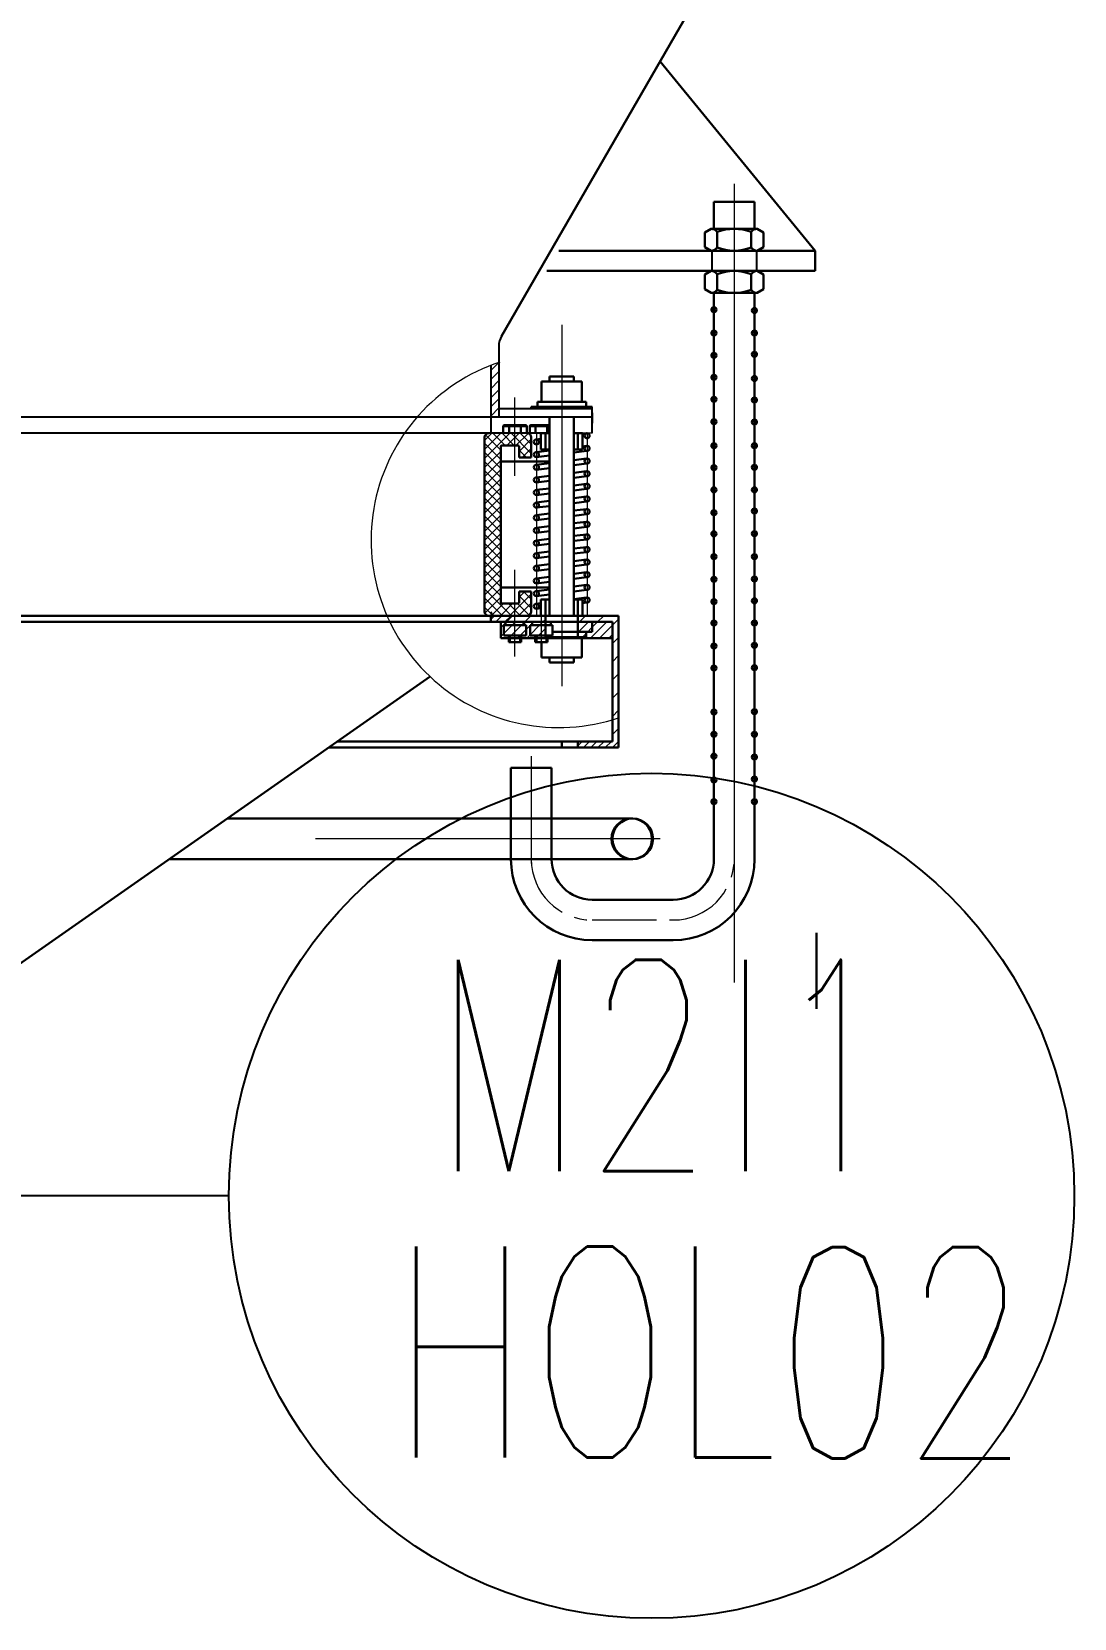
# Model space of a CAD drawing. Header units: inches. Extents: x 10149 to 11899, y 21917 to 23140.
# Drawn here: x 11840.92 to 11853.25, y 22431.05 to 22449.82 of the extents above; entities that cross this region are included whole.
import ezdxf
from ezdxf.enums import TextEntityAlignment as Align

# ---------------------------------------------------------------- set-up
doc = ezdxf.new("R2010")
doc.units = ezdxf.units.IN
doc.header["$MEASUREMENT"] = 0
for name, pattern in [('ACAD_ISO02W100', [15, 12, -3]), ('ACAD_ISO04W100', [30.5, 24, -3, 0.5, -3]), ('ACAD_ISO05W100', [33, 24, -3, 0, -3, 0, -3]), ('CENTER', [50.8, 31.75, -6.35, 6.35, -6.35])]:
    doc.linetypes.add(name, pattern=pattern)
for name, color, linetype in [('02___PRT_ALL_AXES', 7, 'Continuous'), ('3中心线层', 1, 'CENTER'), ('LIBELLE-INSTRUM', 7, 'Continuous'), ('OTHER MATERIAL', 7, 'Continuous'), ('REPERES', 7, 'Continuous'), ('TEXTES', 7, 'Continuous'), ('尺寸标注', 253, 'Continuous')]:
    doc.layers.add(name, color=color, linetype=linetype)
for name, color, linetype, lineweight in [('31 Equipment', 7, 'Continuous', 9), ('61 Revision Cloud', 1, 'Continuous', 9), ('AM_8', 1, 'Continuous', 15), ('中心线', 1, 'CENTER', 9), ('中线', 5, 'ACAD_ISO04W100', 20), ('剖面线', 4, 'Continuous', 9), ('粗线', 7, 'Continuous', 30), ('细线', 3, 'Continuous', 20), ('虚线', 6, 'ACAD_ISO02W100', 20)]:
    doc.layers.add(name, color=color, linetype=linetype, lineweight=lineweight)
doc.layers.get('REPERES').off()
doc.styles.add('ROMANS', font='ROMANS.SHX')
pattern_1 = [(45, (-1900.5045, -993.4696), (-2.245064, 2.245064), []), (135, (-1900.5045, -993.4696), (-2.245064, -2.245064), [])]
pattern_2 = [(45, (-13668.3167, -7557.9546), (-2.245064, 2.245064), [])]
pattern_3 = [(45, (267665.5994, 131442.5914), (-2.24506403, 2.24506403), [])]
pattern_4 = [(45, (267665.5994, 131442.5914), (-4.49012806, 4.49012806), [])]

# ---------------------------------------------------------------- blocks, each defined once
blk = doc.blocks.new('NOR-INS-ELEMENT_LS')
blk.add_line((0, -5), (0, -10))
blk.add_circle((0, 0), 5)
at = {"layer": 'LIBELLE-INSTRUM', "style": 'ROMANS'}
blk.add_attdef('LS', text='', height=3, dxfattribs=at).set_placement((0, 0), align=Align.MIDDLE)
blk = doc.blocks.new('APV-INS-M-L-LE1')
at = {"layer": '31 Equipment', "color": 7}
blk.add_line((0, -5), (0, -10), dxfattribs=at)
blk.add_circle((0, 0), 5, dxfattribs=at)
blk = doc.blocks.new('REPINS2')
at = {"layer": 'TEXTES', "style": 'ROMANS', "width": 0.7}
for tag, p in [('ZONE', (-3.35, 0.8)), ('SOUSZONE', (0.05, 0.8)), ('NUM', (0.7, -2.6))]:
    blk.add_attdef(tag, p, '', height=2.5, dxfattribs=at)
blk.add_attdef('ELEMENT', text='', height=2.5, dxfattribs=at).set_placement((-1.56, -2.591), align=Align.CENTER)
blk = doc.blocks.new('A$C27857EA5')
h = blk.add_hatch()
h.set_pattern_fill('ANSI31', color=256, style=0)
h.set_pattern_definition(pattern_2)
h.paths.add_polyline_path([(452.5, 488.348), (450.5, 488.348), (450.5, 485.348), (461.469, 485.348), (461.469, 488.348)])
h = blk.add_hatch()
h.set_pattern_fill('ANSI31', color=256, style=0)
h.set_pattern_definition(pattern_2)
h.paths.add_polyline_path([(452.5, 488.348), (450.5, 488.348), (450.5, 485.348), (461.469, 485.348), (461.469, 488.348)])
at = {"layer": 'AM_8', "ltscale": 0.5}
h = blk.add_hatch(dxfattribs=at)
h.set_pattern_fill('ANSI31', color=256, scale=2, style=0)
h.set_pattern_definition(pattern_4)
h.paths.add_polyline_path([(449.5, 485.348), (453.25, 485.348), (454.5, 485.348), (476.5, 485.348), (476.5, 488.348), (449.5, 488.348)])
h = blk.add_hatch(dxfattribs=at)
h.set_pattern_fill('ANSI31', color=256, style=0)
h.set_pattern_definition(pattern_3)
h.paths.add_polyline_path([(454.5, 485.348), (454.5, 477.348), (476.5, 477.348), (476.5, 485.348), (469.167, 485.348)])
h = blk.add_hatch(dxfattribs=at)
h.set_pattern_fill('ANSI31', color=256, scale=2, style=0)
h.set_pattern_definition(pattern_4)
h.paths.add_polyline_path([(512.5, 485.348), (512.5, 488.348), (492.5, 488.348), (492.5, 485.348), (509.5, 485.348)])
h = blk.add_hatch(dxfattribs=at)
h.set_pattern_fill('ANSI31', color=256, style=0)
h.set_pattern_definition(pattern_3)
h.paths.add_polyline_path([(509.5, 485.348), (492.5, 485.348), (492.5, 477.348), (509.5, 477.348)])
h = blk.add_hatch(dxfattribs=at)
h.set_pattern_fill('ANSI31', color=256, scale=2, style=0)
h.set_pattern_definition(pattern_4)
h.paths.add_polyline_path([(512.5, 485.348), (509.5, 485.348), (509.5, 477.348), (509.5, 426.348), (512.5, 426.348), (512.5, 455.514)])
h = blk.add_hatch(dxfattribs=at)
h.set_pattern_fill('ANSI31', color=256, scale=0.8, style=0)
h.set_pattern_definition([(45, (-226075.4515, 131447.4818), (-1.796051224, 1.796051224), [])])
h.paths.add_polyline_path([(512.5, 423.348), (512.5, 426.348), (509.5, 426.348), (492.5, 426.348), (492.5, 423.348), (507.064, 423.348)])
at = {"layer": '剖面线'}
h = blk.add_hatch(dxfattribs=at)
h.set_pattern_fill('ANSI31', color=256, style=0)
h.set_pattern_definition([(45, (-1880.2192, -155.9993), (-2.245064, 2.245064), [])])
h.paths.add_polyline_path([(449.5, 586.348), (453.5, 586.348), (453.5, 613.229, 0.0115093), (449.5, 611.78)])
at = {"layer": '细线'}
h = blk.add_hatch(dxfattribs=at)
h.set_pattern_fill('ANSI37', color=256, style=0)
h.set_pattern_definition(pattern_1)
h.paths.add_polyline_path([(446.5, 490.348, 0.4142136), (448.5, 488.348), (467.5, 488.348, 0.4142136), (469.5, 490.348), (469.5, 500.348), (463.5, 500.348), (463.5, 494.848, -0.4142136), (463, 494.348), (455, 494.348, -0.4142136), (454.5, 494.848), (454.5, 571.848, -0.4142136), (455, 572.348), (463, 572.348, -0.4142136), (463.5, 571.848), (463.5, 566.348), (469.5, 566.348), (469.5, 576.348, 0.4142136), (467.5, 578.348), (448.5, 578.348, 0.4142136), (446.5, 576.348)])
h = blk.add_hatch(dxfattribs=at)
h.set_pattern_fill('ANSI37', color=256, style=0)
h.set_pattern_definition(pattern_1)
h.paths.add_polyline_path([(446.5, 490.348, 0.4142136), (448.5, 488.348), (467.5, 488.348, 0.4142136), (469.5, 490.348), (469.5, 500.348), (463.5, 500.348), (463.5, 494.848, -0.4142136), (463, 494.348), (455, 494.348, -0.4142136), (454.5, 494.848), (454.5, 571.848, -0.4142136), (455, 572.348), (463, 572.348, -0.4142136), (463.5, 571.848), (463.5, 566.348), (469.5, 566.348), (469.5, 576.348, 0.4142136), (467.5, 578.348), (448.5, 578.348, 0.4142136), (446.5, 576.348)])
at = {"layer": '02___PRT_ALL_AXES', "color": 7, "linetype": 'Continuous'}
for p, q in [((559.5, 647.559), (559.5, 368.348)), ((579.5, 647.559), (579.5, 368.348)), ((453.5, 621.296), (453.5, 586.348)), ((449.5, 611.78), (449.5, 578.348)), ((499.5, 590.348), (453.5, 590.348)), ((499.5, 578.348), (499.5, 591.348)), ((499.5, 586.348), (-500.5, 586.348)), ((478.5, 578.348), (-500.5, 578.348))]:
    blk.add_line(p, q, dxfattribs=at)
blk.add_arc((463.5, 621.296), 10, 150, 180, dxfattribs=at)
at = {"layer": '3中心线层'}
for p, q in [((558.5, 668.348), (558.5, 658.348)), ((558.5, 668.348), (558.5, 658.348)), ((580.5, 668.348), (580.5, 658.348)), ((580.5, 668.348), (580.5, 658.348))]:
    blk.add_line(p, q, dxfattribs=at)
at = {"layer": '中心线', "ltscale": 60}
for p, q in [((569.5, 701.247), (569.5, 307.484)), ((484.5, 631.777), (484.5, 453.565)), ((484.5, 612.642), (484.5, 466.104)), ((461.469, 557.29), (461.469, 596.042)), ((472, 578.348), (472, 488.348)), ((497, 578.348), (497, 488.348)), ((461.469, 468.192), (461.469, 511.042)), ((474.5, 468.192), (474.5, 488.348)), ((469.5, 419.073), (469.5, 366.255)), ((533.077, 378.348), (363.088, 378.348)), ((532.577, 378.348), (367.732, 378.348))]:
    blk.add_line(p, q, dxfattribs=at)
at = {"layer": '中心线'}
for p, q in [((569.5, 696.121), (569.5, 368.348)), ((472, 578.348), (472, 488.348)), ((497, 578.348), (497, 488.348)), ((461.469, 468.192), (461.469, 511.042)), ((474.5, 468.192), (474.5, 488.348)), ((469.5, 419.073), (469.5, 366.255)), ((499.5, 338.348), (539.5, 338.348))]:
    blk.add_line(p, q, dxfattribs=at)
at = {"layer": '中心线', "ltscale": 5}
blk.add_line((461.469, 557.29), (461.469, 596.042), dxfattribs=at)
at = {"layer": '中心线'}
for centre, start, end in [((499.5, 368.348), 180, 270), ((539.5, 368.348), 270, 0)]:
    blk.add_arc(centre, 30, start, end, dxfattribs=at)
at = {"layer": '中线'}
for p, q in [((569.5, 701.247), (569.5, 307.484)), ((533.077, 378.348), (368.232, 378.348))]:
    blk.add_line(p, q, dxfattribs=at)
at = {"layer": '尺寸标注', "ltscale": 0.5}
blk.add_line((512.5, 488.348), (512.5, 485.348), dxfattribs=at)
at = {"layer": '粗线'}
for p, q in [((569.401, 824.721), (454.84, 626.296)), ((532.989, 761.654), (609.5, 668.348)), ((558.092, 679.138), (555.045, 677.379)), ((558.092, 679.138), (555.045, 677.379)), ((555.045, 677.379), (555.045, 670.107)), ((555.045, 677.379), (555.045, 670.107)), ((558.092, 679.138), (580.908, 679.138)), ((558.092, 679.138), (580.908, 679.138)), ((561.139, 677.615), (561.139, 669.872)), ((561.139, 677.615), (561.139, 669.872)), ((577.861, 677.615), (577.861, 669.872)), ((577.861, 677.615), (577.861, 669.872)), ((580.908, 679.138), (583.955, 677.379)), ((580.908, 679.138), (583.955, 677.379)), ((583.955, 677.379), (583.955, 670.107)), ((583.955, 677.379), (583.955, 670.107)), ((609.5, 668.348), (483.022, 668.348)), ((558.092, 668.348), (555.045, 670.107)), ((558.092, 668.348), (555.045, 670.107)), ((558.092, 668.348), (580.908, 668.348)), ((558.092, 668.348), (580.908, 668.348)), ((580.908, 668.348), (583.955, 670.107)), ((580.908, 668.348), (583.955, 670.107)), ((609.5, 668.348), (609.5, 658.348)), ((609.5, 658.348), (477.249, 658.348)), ((558.092, 658.348), (555.045, 656.589)), ((558.092, 658.348), (555.045, 656.589)), ((558.092, 658.348), (580.908, 658.348)), ((558.092, 658.348), (580.908, 658.348)), ((580.908, 658.348), (583.955, 656.589)), ((580.908, 658.348), (583.955, 656.589)), ((555.045, 656.589), (555.045, 649.318)), ((555.045, 656.589), (555.045, 649.318)), ((558.092, 647.559), (555.045, 649.318)), ((558.092, 647.559), (555.045, 649.318)), ((561.139, 656.825), (561.139, 649.082)), ((561.139, 656.825), (561.139, 649.082)), ((577.861, 656.825), (577.861, 649.082)), ((577.861, 656.825), (577.861, 649.082)), ((580.908, 647.559), (583.955, 649.318)), ((580.908, 647.559), (583.955, 649.318)), ((583.955, 656.589), (583.955, 649.318)), ((583.955, 656.589), (583.955, 649.318)), ((558.092, 647.559), (580.908, 647.559)), ((558.092, 647.559), (580.908, 647.559)), ((446.5, 576.348), (446.5, 490.348)), ((446.5, 576.348), (446.5, 490.348)), ((454.5, 494.848), (454.5, 571.848)), ((454.5, 494.848), (454.5, 571.848)), ((455, 572.348), (463, 572.348)), ((455, 572.348), (463, 572.348)), ((463.5, 571.848), (463.5, 566.348)), ((463.5, 571.848), (463.5, 566.348)), ((469.5, 576.348), (469.5, 566.348)), ((469.5, 576.348), (469.5, 566.348)), ((474.25, 575.579), (471.859, 575.288)), ((474.25, 575.579), (471.859, 575.288)), ((474.25, 578.348), (478.5, 578.348)), ((474.25, 578.348), (478.5, 578.348)), ((490.5, 578.348), (494.75, 578.348)), ((490.5, 578.348), (494.75, 578.348)), ((496.746, 578.322), (494.75, 578.079)), ((496.746, 578.322), (494.75, 578.079)), ((496.746, 572.092), (494.75, 571.849)), ((496.746, 572.092), (494.75, 571.849)), ((454.5, 564.348), (478.5, 564.348)), ((454.5, 564.348), (478.5, 564.348)), ((463.5, 566.348), (469.5, 566.348)), ((463.5, 566.348), (469.5, 566.348)), ((478.5, 569.867), (471.859, 569.058)), ((478.5, 569.867), (471.859, 569.058)), ((478.5, 567.391), (471.859, 566.581)), ((478.5, 567.391), (471.859, 566.581)), ((478.5, 563.637), (471.859, 562.828)), ((478.5, 563.637), (471.859, 562.828)), ((496.964, 569.619), (490.5, 568.831)), ((496.964, 569.619), (490.5, 568.831)), ((496.746, 565.862), (490.5, 565.101)), ((496.746, 565.862), (490.5, 565.101)), ((496.964, 563.389), (490.5, 562.601)), ((496.964, 563.389), (490.5, 562.601)), ((478.5, 561.161), (471.859, 560.351)), ((478.5, 561.161), (471.859, 560.351)), ((478.5, 557.407), (471.859, 556.598)), ((478.5, 557.407), (471.859, 556.598)), ((496.746, 559.632), (490.5, 558.871)), ((496.746, 559.632), (490.5, 558.871)), ((496.964, 557.159), (490.5, 556.371)), ((496.964, 557.159), (490.5, 556.371)), ((478.5, 554.931), (471.859, 554.121)), ((478.5, 554.931), (471.859, 554.121)), ((478.5, 551.178), (471.859, 550.368)), ((478.5, 551.178), (471.859, 550.368)), ((478.5, 548.701), (471.859, 547.891)), ((478.5, 548.701), (471.859, 547.891)), ((496.746, 553.402), (490.5, 552.641)), ((496.746, 553.402), (490.5, 552.641)), ((496.746, 553.402), (490.5, 552.641)), ((496.746, 553.402), (490.5, 552.641)), ((496.964, 550.929), (490.5, 550.141)), ((496.964, 550.929), (490.5, 550.141)), ((496.964, 550.929), (490.5, 550.141)), ((496.964, 550.929), (490.5, 550.141)), ((478.5, 544.948), (471.859, 544.138)), ((478.5, 544.948), (471.859, 544.138)), ((478.5, 542.471), (471.859, 541.662)), ((478.5, 542.471), (471.859, 541.662)), ((496.746, 547.173), (490.5, 546.411)), ((496.746, 547.173), (490.5, 546.411)), ((496.964, 544.699), (490.5, 543.911)), ((496.964, 544.699), (490.5, 543.911)), ((496.746, 540.943), (490.5, 540.181)), ((496.746, 540.943), (490.5, 540.181)), ((478.5, 538.718), (471.859, 537.908)), ((478.5, 538.718), (471.859, 537.908)), ((478.5, 536.241), (471.859, 535.432)), ((478.5, 536.241), (471.859, 535.432)), ((478.5, 532.488), (471.859, 531.678)), ((478.5, 532.488), (471.859, 531.678)), ((496.964, 538.469), (490.5, 537.681)), ((496.964, 538.469), (490.5, 537.681)), ((496.746, 534.713), (490.5, 533.951)), ((496.746, 534.713), (490.5, 533.951)), ((496.964, 532.239), (490.5, 531.451)), ((496.964, 532.239), (490.5, 531.451)), ((478.5, 530.011), (471.859, 529.202)), ((478.5, 530.011), (471.859, 529.202)), ((478.5, 526.258), (471.859, 525.448)), ((478.5, 526.258), (471.859, 525.448)), ((496.746, 528.483), (490.5, 527.721)), ((496.746, 528.483), (490.5, 527.721)), ((496.964, 526.009), (490.5, 525.221)), ((496.964, 526.009), (490.5, 525.221)), ((478.5, 523.782), (471.859, 522.972)), ((478.5, 523.782), (471.859, 522.972)), ((478.5, 520.028), (471.859, 519.218)), ((478.5, 520.028), (471.859, 519.218)), ((478.5, 517.552), (471.859, 516.742)), ((478.5, 517.552), (471.859, 516.742)), ((496.746, 522.253), (490.5, 521.491)), ((496.746, 522.253), (490.5, 521.491)), ((496.964, 519.779), (490.5, 518.991)), ((496.964, 519.779), (490.5, 518.991)), ((478.5, 513.798), (471.859, 512.988)), ((478.5, 513.798), (471.859, 512.988)), ((478.5, 511.322), (471.859, 510.512)), ((478.5, 511.322), (471.859, 510.512)), ((496.746, 516.023), (490.5, 515.261)), ((496.746, 516.023), (490.5, 515.261)), ((496.964, 513.549), (490.5, 512.761)), ((496.964, 513.549), (490.5, 512.761)), ((496.746, 509.793), (490.5, 509.031)), ((496.746, 509.793), (490.5, 509.031)), ((454.5, 502.348), (478.5, 502.348)), ((454.5, 502.348), (478.5, 502.348)), ((478.5, 507.568), (471.859, 506.758)), ((478.5, 507.568), (471.859, 506.758)), ((478.5, 505.092), (471.859, 504.282)), ((478.5, 505.092), (471.859, 504.282)), ((478.5, 501.338), (471.859, 500.528)), ((478.5, 501.338), (471.859, 500.528)), ((496.964, 507.319), (490.5, 506.531)), ((496.964, 507.319), (490.5, 506.531)), ((496.746, 503.563), (490.5, 502.801)), ((496.746, 503.563), (490.5, 502.801)), ((496.964, 501.09), (490.5, 500.301)), ((496.964, 501.09), (490.5, 500.301)), ((455, 494.348), (463, 494.348)), ((455, 494.348), (463, 494.348)), ((463.5, 500.348), (469.5, 500.348)), ((463.5, 494.848), (463.5, 500.348)), ((463.5, 500.348), (469.5, 500.348)), ((463.5, 494.848), (463.5, 500.348)), ((469.5, 490.348), (469.5, 500.348)), ((469.5, 490.348), (469.5, 500.348)), ((478.5, 498.862), (471.859, 498.052)), ((478.5, 498.862), (471.859, 498.052)), ((474.25, 494.59), (471.859, 494.298)), ((474.25, 494.59), (471.859, 494.298)), ((496.746, 497.333), (490.5, 496.571)), ((496.746, 497.333), (490.5, 496.571)), ((496.964, 494.86), (494.75, 494.59)), ((496.964, 494.86), (494.75, 494.59)), ((-450.5, 485.348), (449.5, 485.348)), ((379.325, 488.348), (467.5, 488.348)), ((512.5, 488.348), (398.395, 488.348)), ((449.5, 488.348), (449.5, 485.348)), ((453.278, 485.348), (509.5, 485.348)), ((454.5, 485.348), (454.5, 477.348)), ((474.25, 492.114), (471.859, 491.822)), ((474.25, 492.114), (471.859, 491.822)), ((474.25, 488.348), (478.5, 488.348)), ((474.25, 488.348), (478.5, 488.348)), ((476.5, 488.348), (476.5, 477.348)), ((490.5, 488.348), (494.75, 488.348)), ((490.5, 488.348), (494.75, 488.348)), ((492.5, 488.348), (492.5, 477.348)), ((509.5, 485.348), (509.5, 426.348)), ((512.5, 488.348), (512.5, 423.348)), ((454.5, 477.348), (509.5, 477.348)), ((369.614, 423.348), (492.5, 423.348)), ((492.5, 426.348), (492.5, 423.348)), ((492.5, 426.348), (509.5, 426.348)), ((492.5, 423.348), (512.5, 423.348)), ((459.5, 413.348), (479.5, 413.348)), ((459.5, 413.348), (479.5, 413.348))]:
    blk.add_line(p, q, dxfattribs=at)
at = {"layer": '粗线', "linetype": 'Continuous'}
for p, q in [((559.5, 692.405), (559.5, 679.138)), ((559.5, 692.405), (579.5, 692.405)), ((559.5, 692.405), (559.5, 679.138)), ((559.5, 692.405), (579.5, 692.405)), ((579.5, 692.405), (579.5, 679.138)), ((579.5, 692.405), (579.5, 679.138)), ((559.5, 647.559), (559.5, 368.348)), ((579.5, 647.559), (579.5, 368.348)), ((474.5, 603.848), (494.5, 603.848)), ((474.5, 603.848), (474.5, 593.848)), ((474.5, 603.848), (494.5, 603.848)), ((474.5, 603.848), (474.5, 593.848)), ((478.5, 606.348), (478.5, 603.848)), ((490.5, 606.348), (478.5, 606.348)), ((478.5, 606.348), (478.5, 603.848)), ((490.5, 606.348), (478.5, 606.348)), ((490.5, 603.848), (490.5, 606.348)), ((490.5, 603.848), (490.5, 606.348)), ((494.5, 603.848), (494.5, 593.848)), ((494.5, 603.848), (494.5, 593.848)), ((469.5, 590.348), (469.5, 591.348)), ((469.5, 591.348), (499.5, 591.348)), ((469.5, 590.348), (469.5, 591.348)), ((469.5, 591.348), (499.5, 591.348)), ((472.5, 593.848), (496.5, 593.848)), ((472.5, 593.848), (472.5, 591.348)), ((472.5, 593.848), (496.5, 593.848)), ((472.5, 593.848), (472.5, 591.348)), ((496.5, 593.848), (496.5, 591.348)), ((496.5, 593.848), (496.5, 591.348)), ((499.5, 588.348), (499.5, 583.348)), ((499.5, 588.348), (499.5, 583.348)), ((458.582, 581.848), (455.696, 581.848)), ((455.696, 581.848), (455.696, 578.348)), ((458.582, 581.848), (455.696, 581.848)), ((455.696, 581.848), (455.696, 578.348)), ((456.273, 582.348), (458.871, 582.348)), ((456.273, 582.348), (458.871, 582.348)), ((464.356, 581.848), (458.582, 581.848)), ((458.582, 581.848), (458.582, 578.348)), ((464.356, 581.848), (458.582, 581.848)), ((458.582, 581.848), (458.582, 578.348)), ((458.871, 582.348), (464.067, 582.348)), ((458.871, 582.348), (464.067, 582.348)), ((464.067, 582.348), (466.665, 582.348)), ((464.067, 582.348), (466.665, 582.348)), ((467.243, 581.848), (464.356, 581.848)), ((464.356, 581.848), (464.356, 578.348)), ((467.243, 581.848), (464.356, 581.848)), ((464.356, 581.848), (464.356, 578.348)), ((467.243, 581.848), (467.243, 578.348)), ((467.243, 581.848), (467.243, 578.348)), ((471.613, 581.848), (468.726, 581.848)), ((468.726, 581.848), (468.726, 578.348)), ((471.613, 581.848), (468.726, 581.848)), ((468.726, 581.848), (468.726, 578.348)), ((469.304, 582.348), (471.902, 582.348)), ((469.304, 582.348), (471.902, 582.348)), ((477.387, 581.848), (471.613, 581.848)), ((471.613, 581.848), (471.613, 578.348)), ((477.387, 581.848), (471.613, 581.848)), ((471.613, 581.848), (471.613, 578.348)), ((471.902, 582.348), (477.098, 582.348)), ((471.902, 582.348), (477.098, 582.348)), ((477.098, 582.348), (478.5, 582.348)), ((477.098, 582.348), (478.5, 582.348)), ((478.5, 581.848), (477.387, 581.848)), ((477.387, 581.848), (477.387, 578.348)), ((478.5, 581.848), (477.387, 581.848)), ((477.387, 581.848), (477.387, 578.348)), ((478.5, 586.348), (478.5, 488.348)), ((478.5, 586.348), (478.5, 488.348)), ((490.5, 586.348), (490.5, 488.348)), ((490.5, 586.348), (490.5, 488.348)), ((474.25, 578.348), (474.25, 570.348)), ((474.25, 578.348), (474.25, 570.348)), ((476.5, 578.348), (476.5, 570.348)), ((476.5, 578.348), (476.5, 570.348)), ((492.5, 578.348), (492.5, 570.348)), ((492.5, 578.348), (492.5, 570.348)), ((494.75, 578.348), (494.75, 570.348)), ((494.75, 578.348), (494.75, 570.348)), ((478.5, 570.348), (474.25, 570.348)), ((478.5, 570.348), (474.25, 570.348)), ((494.75, 570.348), (490.5, 570.348)), ((494.75, 570.348), (490.5, 570.348)), ((474.25, 488.348), (474.25, 496.348)), ((478.5, 496.348), (474.25, 496.348)), ((474.25, 488.348), (474.25, 496.348)), ((478.5, 496.348), (474.25, 496.348)), ((476.5, 488.348), (476.5, 496.348)), ((476.5, 488.348), (476.5, 496.348)), ((494.75, 496.348), (490.5, 496.348)), ((494.75, 496.348), (490.5, 496.348)), ((492.5, 488.348), (492.5, 496.348)), ((492.5, 488.348), (492.5, 496.348)), ((494.75, 488.348), (494.75, 496.348)), ((494.75, 488.348), (494.75, 496.348)), ((-466.5, 488.348), (466.5, 488.348)), ((449.5, 485.348), (449.5, 488.348)), ((449.5, 485.348), (449.5, 488.348)), ((509.5, 485.348), (449.5, 485.348)), ((455.469, 488.348), (455.469, 488.348)), ((455.469, 488.348), (457.469, 488.348)), ((455.469, 488.348), (455.469, 488.348)), ((455.469, 488.348), (457.469, 488.348)), ((455.469, 488.348), (455.469, 488.348)), ((455.469, 488.348), (457.469, 488.348)), ((455.469, 488.348), (455.469, 488.348)), ((455.469, 488.348), (457.469, 488.348)), ((456.869, 483.748), (456.869, 485.348)), ((456.869, 483.748), (456.869, 485.348)), ((456.869, 483.748), (456.869, 485.348)), ((456.869, 483.748), (456.869, 485.348)), ((465.469, 488.348), (457.469, 488.348)), ((465.469, 488.348), (457.469, 488.348)), ((465.469, 488.348), (457.469, 488.348)), ((465.469, 488.348), (457.469, 488.348)), ((466.069, 485.348), (466.069, 483.748)), ((466.069, 485.348), (466.069, 483.748)), ((466.069, 485.348), (466.069, 483.748)), ((466.069, 485.348), (466.069, 483.748)), ((509.5, 488.348), (467.5, 488.348)), ((469.5, 488.348), (469.5, 488.348)), ((469.5, 488.348), (469.5, 488.348)), ((469.5, 488.348), (469.5, 488.348)), ((469.5, 488.348), (469.5, 488.348)), ((469.9, 483.748), (469.9, 485.348)), ((469.9, 483.748), (469.9, 485.348)), ((469.9, 483.748), (469.9, 485.348)), ((469.9, 483.748), (469.9, 485.348)), ((479.1, 485.348), (479.1, 483.748)), ((479.1, 485.348), (479.1, 483.748)), ((479.1, 485.348), (479.1, 483.748)), ((479.1, 485.348), (479.1, 483.748)), ((499.5, 480.348), (499.5, 485.348)), ((499.5, 480.348), (499.5, 485.348)), ((512.5, 488.348), (509.5, 488.348)), ((509.5, 485.348), (509.5, 426.348)), ((512.5, 488.348), (512.5, 485.348)), ((512.5, 485.348), (512.5, 423.348)), ((455.969, 483.748), (455.969, 478.548)), ((466.969, 483.748), (455.969, 483.748)), ((455.969, 483.748), (455.969, 478.548)), ((466.969, 483.748), (455.969, 483.748)), ((455.969, 483.748), (455.969, 478.548)), ((466.969, 483.748), (455.969, 483.748)), ((455.969, 483.748), (455.969, 478.548)), ((466.969, 483.748), (455.969, 483.748)), ((466.969, 478.548), (455.969, 478.548)), ((466.969, 478.548), (455.969, 478.548)), ((466.969, 478.548), (455.969, 478.548)), ((466.969, 478.548), (455.969, 478.548)), ((458.469, 475.348), (458.469, 478.548)), ((458.469, 475.348), (458.469, 478.548)), ((458.469, 475.348), (458.469, 478.548)), ((458.469, 475.348), (458.469, 478.548)), ((458.969, 475.348), (458.969, 478.548)), ((458.969, 475.348), (458.969, 478.548)), ((458.969, 475.348), (458.969, 478.548)), ((458.969, 475.348), (458.969, 478.548)), ((463.969, 478.548), (463.969, 475.348)), ((463.969, 478.548), (463.969, 475.348)), ((463.969, 478.548), (463.969, 475.348)), ((463.969, 478.548), (463.969, 475.348)), ((464.469, 478.548), (464.469, 475.348)), ((464.469, 478.548), (464.469, 475.348)), ((464.469, 478.548), (464.469, 475.348)), ((464.469, 478.548), (464.469, 475.348)), ((466.969, 483.748), (466.969, 478.548)), ((466.969, 483.748), (466.969, 478.548)), ((466.969, 483.748), (466.969, 478.548)), ((466.969, 483.748), (466.969, 478.548)), ((469, 483.748), (469, 478.548)), ((480, 483.748), (469, 483.748)), ((469, 483.748), (469, 478.548)), ((480, 483.748), (469, 483.748)), ((469, 483.748), (469, 478.548)), ((480, 483.748), (469, 483.748)), ((469, 483.748), (469, 478.548)), ((480, 483.748), (469, 483.748)), ((480, 478.548), (469, 478.548)), ((480, 478.548), (469, 478.548)), ((480, 478.548), (469, 478.548)), ((480, 478.548), (469, 478.548)), ((471.5, 475.348), (471.5, 478.548)), ((471.5, 475.348), (471.5, 478.548)), ((471.5, 475.348), (471.5, 478.548)), ((471.5, 475.348), (471.5, 478.548)), ((472, 475.348), (472, 478.548)), ((472, 475.348), (472, 478.548)), ((472, 475.348), (472, 478.548)), ((472, 475.348), (472, 478.548)), ((477, 478.548), (477, 475.348)), ((477, 478.548), (477, 475.348)), ((477, 478.548), (477, 475.348)), ((477, 478.548), (477, 475.348)), ((477.5, 478.548), (477.5, 475.348)), ((477.5, 478.548), (477.5, 475.348)), ((477.5, 478.548), (477.5, 475.348)), ((477.5, 478.548), (477.5, 475.348)), ((477.5, 477.848), (496.5, 477.848)), ((477.5, 477.848), (496.5, 477.848)), ((480, 483.748), (480, 478.548)), ((480, 483.748), (480, 478.548)), ((480, 483.748), (480, 478.548)), ((480, 483.748), (480, 478.548)), ((480, 480.348), (499.5, 480.348)), ((480, 480.348), (499.5, 480.348)), ((494.5, 467.848), (494.5, 477.848)), ((494.5, 467.848), (494.5, 477.848)), ((496.5, 477.848), (496.5, 480.348)), ((496.5, 477.848), (496.5, 480.348)), ((458.469, 475.348), (464.469, 475.348)), ((458.469, 475.348), (464.469, 475.348)), ((458.469, 475.348), (464.469, 475.348)), ((458.469, 475.348), (464.469, 475.348)), ((471.5, 475.348), (477.5, 475.348)), ((471.5, 475.348), (477.5, 475.348)), ((471.5, 475.348), (477.5, 475.348)), ((471.5, 475.348), (477.5, 475.348)), ((474.5, 467.848), (474.5, 475.348)), ((474.5, 467.848), (474.5, 475.348)), ((474.5, 467.848), (494.5, 467.848)), ((474.5, 467.848), (494.5, 467.848)), ((478.5, 465.348), (478.5, 467.848)), ((478.5, 465.348), (478.5, 467.848)), ((490.5, 465.348), (478.5, 465.348)), ((490.5, 465.348), (478.5, 465.348)), ((490.5, 467.848), (490.5, 465.348)), ((490.5, 467.848), (490.5, 465.348)), ((97.77, 233), (419.6, 458.348)), ((512.5, 423.348), (369.615, 423.348)), ((509.5, 426.348), (373.9, 426.348)), ((482.216, 423.348), (462.216, 423.348)), ((484.5, 426.348), (484.5, 423.348)), ((459.5, 368.348), (459.5, 413.348)), ((459.5, 388.348), (459.5, 413.348)), ((479.5, 368.348), (479.5, 413.348)), ((479.5, 388.348), (479.5, 413.348)), ((519.5, 388.348), (479.5, 388.348)), ((459.5, 378.348), (459.5, 379.732)), ((479.5, 378.348), (479.5, 379.732)), ((519.5, 368.348), (291.067, 368.348)), ((459.5, 368.348), (291.067, 368.348)), ((519, 368.348), (291.067, 368.348)), ((519.5, 368.348), (479.5, 368.348)), ((539.5, 348.348), (499.5, 348.348)), ((539.5, 348.348), (499.5, 348.348)), ((499.5, 328.348), (539.5, 328.348)), ((499.5, 328.348), (539.5, 328.348))]:
    blk.add_line(p, q, dxfattribs=at)
at = {"layer": '粗线', "ltscale": 25}
for p in [(519.5, 388.348), (459.5, 388.348), (519, 388.348)]:
    blk.add_line(p, (319.63, 388.348), dxfattribs=at)
at = {"layer": '粗线'}
for centre in [(559.5, 639.282), (579.5, 638.868), (559.5, 627.737), (579.5, 627.737), (579.5, 617.294), (559.5, 616.745), (559.5, 605.918), (579.5, 605.339), (559.5, 595.078), (579.5, 594.694), (559.5, 584.048), (579.5, 583.854), (472, 574.045), (472, 574.045), (497, 577.098), (497, 577.098), (497, 570.868), (497, 570.868), (559.5, 572.165), (579.5, 572.165), (472, 567.816), (472, 567.816), (497, 564.638), (497, 564.638), (472, 561.586), (472, 561.586), (472, 555.356), (472, 555.356), (497, 558.408), (497, 558.408), (559.5, 561.427), (579.5, 561.596), (472, 549.126), (472, 549.126), (497, 552.179), (497, 552.179), (559.5, 550.443), (579.5, 550.443), (472, 542.896), (472, 542.896), (497, 545.949), (497, 545.949), (497, 539.719), (497, 539.719), (559.5, 539.169), (579.5, 539.963), (472, 536.666), (472, 536.666), (497, 533.489), (497, 533.489), (472, 530.436), (472, 530.436), (472, 524.206), (472, 524.206), (497, 527.259), (497, 527.259), (559.5, 528.764), (579.5, 528.883), (472, 517.976), (472, 517.976), (497, 521.029), (497, 521.029), (559.5, 517.519), (579.5, 517.519), (472, 511.746), (472, 511.746), (497, 514.799), (497, 514.799), (497, 508.569), (497, 508.569), (472, 505.516), (472, 505.516), (497, 502.339), (497, 502.339), (559.5, 506.345), (579.5, 506.531), (472, 499.286), (472, 499.286), (472, 493.056), (472, 493.056), (497, 496.109), (497, 496.109), (559.5, 495.362), (579.5, 495.726), (559.5, 484.772), (579.5, 484.772), (559.5, 473.39), (579.5, 473.801), (559.5, 462.547), (579.5, 462.729), (559.5, 440.902), (579.5, 441.113), (559.5, 429.919), (579.5, 429.919), (559.5, 419.113), (579.5, 418.661), (559.5, 407.403), (579.5, 407.851), (559.5, 396.74), (579.5, 396.74)]:
    blk.add_circle(centre, 1.25, dxfattribs=at)
at = {"layer": '粗线', "linetype": 'Continuous'}
for centre in [(519, 378.348), (519.5, 378.348)]:
    blk.add_circle(centre, 10, dxfattribs=at)
at = {"layer": '粗线'}
for centre, radius, start, end in [((558.17, 675.486), 3.653, 35.635763, 91.461443), ((558.17, 675.486), 3.653, 35.635763, 91.461443), ((569.5, 655.431), 23.707, 69.347581, 110.652419), ((569.5, 655.431), 23.707, 69.347581, 110.652419), ((580.83, 675.486), 3.653, 88.538557, 144.364237), ((580.83, 675.486), 3.653, 88.538557, 144.364237), ((558.17, 672), 3.653, 268.538557, 324.364237), ((558.17, 672), 3.653, 268.538557, 324.364237), ((569.5, 692.055), 23.707, 249.347581, 290.652419), ((569.5, 692.055), 23.707, 249.347581, 290.652419), ((580.83, 672), 3.653, 215.635763, 271.461443), ((580.83, 672), 3.653, 215.635763, 271.461443), ((558.17, 654.696), 3.653, 35.635763, 91.461443), ((558.17, 654.696), 3.653, 35.635763, 91.461443), ((569.5, 634.641), 23.707, 69.347581, 110.652419), ((569.5, 634.641), 23.707, 69.347581, 110.652419), ((580.83, 654.696), 3.653, 88.538557, 144.364237), ((580.83, 654.696), 3.653, 88.538557, 144.364237), ((558.17, 651.21), 3.653, 268.538557, 324.364237), ((558.17, 651.21), 3.653, 268.538557, 324.364237), ((569.5, 671.265), 23.707, 249.347581, 290.652419), ((569.5, 671.265), 23.707, 249.347581, 290.652419), ((580.83, 651.21), 3.653, 215.635763, 271.461443), ((580.83, 651.21), 3.653, 215.635763, 271.461443), ((448.5, 576.348), 2, 90, 180), ((448.5, 576.348), 2, 90, 180), ((455, 571.848), 0.5, 90, 180), ((455, 571.848), 0.5, 90, 180), ((463, 571.848), 0.5, 0, 90), ((463, 571.848), 0.5, 0, 90), ((467.5, 576.348), 2, 0, 90), ((467.5, 576.348), 2, 0, 90), ((455, 494.848), 0.5, 180, 270), ((455, 494.848), 0.5, 180, 270), ((463, 494.848), 0.5, 270, 0), ((463, 494.848), 0.5, 270, 0), ((448.5, 490.348), 2, 180, 270), ((448.5, 490.348), 2, 180, 270), ((467.5, 490.348), 2, 270, 0), ((467.5, 490.348), 2, 270, 0)]:
    blk.add_arc(centre, radius, start, end, dxfattribs=at)
at = {"layer": '粗线', "linetype": 'Continuous'}
for centre, radius, start, end in [((451.5, 490.348), 2, 180, 270), ((499.5, 368.348), 40, 180, 270), ((499.5, 368.348), 40, 180, 270), ((499.5, 368.348), 20, 180, 270), ((499.5, 368.348), 20, 180, 270), ((539.5, 368.348), 20, 270, 0), ((539.5, 368.348), 40, 270, 0), ((539.5, 368.348), 20, 270, 0), ((539.5, 368.348), 40, 270, 0)]:
    blk.add_arc(centre, radius, start, end, dxfattribs=at)
for centre, major_axis, ratio, start_param, end_param in [((456.273, 581.848), (0.577, 0), 0.8660254, 1.5707963, 3.1415927), ((456.273, 581.848), (0.577, 0), 0.8660254, 1.5707963, 3.1415927), ((458.871, 581.848), (0, 0.5), 0.5773503, 0, 1.5707963), ((458.871, 581.848), (0, 0.5), 0.5773503, 0, 1.5707963), ((464.067, 581.848), (0, 0.5), 0.5773503, 4.712389, 6.2831853), ((464.067, 581.848), (0, 0.5), 0.5773503, 4.712389, 6.2831853), ((466.665, 581.848), (-0.577, 0), 0.8660254, 3.1415927, 4.712389), ((466.665, 581.848), (-0.577, 0), 0.8660254, 3.1415927, 4.712389), ((469.304, 581.848), (-0.577, 0), 0.8660254, 4.712389, 6.2831853), ((469.304, 581.848), (-0.577, 0), 0.8660254, 4.712389, 6.2831853), ((471.902, 581.848), (0, 0.5), 0.5773503, 0, 1.5707963), ((471.902, 581.848), (0, 0.5), 0.5773503, 0, 1.5707963), ((477.098, 581.848), (0, 0.5), 0.5773503, 4.712389, 6.2831853), ((477.098, 581.848), (0, 0.5), 0.5773503, 4.712389, 6.2831853)]:
    blk.add_ellipse(centre, major_axis=major_axis, ratio=ratio, start_param=start_param, end_param=end_param, dxfattribs=at)
at = {"layer": '细线'}
blk.add_arc((482.963, 525.63), 92.421, 108.227766, 288.638352, dxfattribs=at)
at = {"layer": '虚线', "linetype": 'ACAD_ISO05W100'}
blk.add_line((499.5, 578.348), (490.5, 578.348), dxfattribs=at)
blk.add_line((499.5, 578.348), (490.5, 578.348), dxfattribs=at)

msp = doc.modelspace()

# ---------------------------------------------------------------- linework, layer by layer
at = {"layer": '粗线'}
for q in [(11850.202, 22439.163), (11850.202, 22438.263)]:
    msp.add_line((11850.202, 22438.663), q, dxfattribs=at)

# ---------------------------------------------------------------- block references
at = {"layer": '61 Revision Cloud', "xscale": 0.024, "yscale": 0.024, "zscale": 0.024}
msp.add_blockref('A$C27857EA5', (11835.559, 22431.193), dxfattribs=at)
at = {"layer": 'OTHER MATERIAL', "rotation": 270}
for name in ['NOR-INS-ELEMENT_LS', 'APV-INS-M-L-LE1']:
    msp.add_blockref(name, (11848.25, 22436.05), dxfattribs=at)
at = {"layer": 'REPERES'}
msp.add_blockref('REPINS2', (11849.012, 22435.542), dxfattribs=at).add_auto_attribs({'ZONE': 'M2  ', 'SOUSZONE': 'I1', 'NUM': '02', 'ELEMENT': 'HOL'})

doc.saveas('drawing.dxf')
